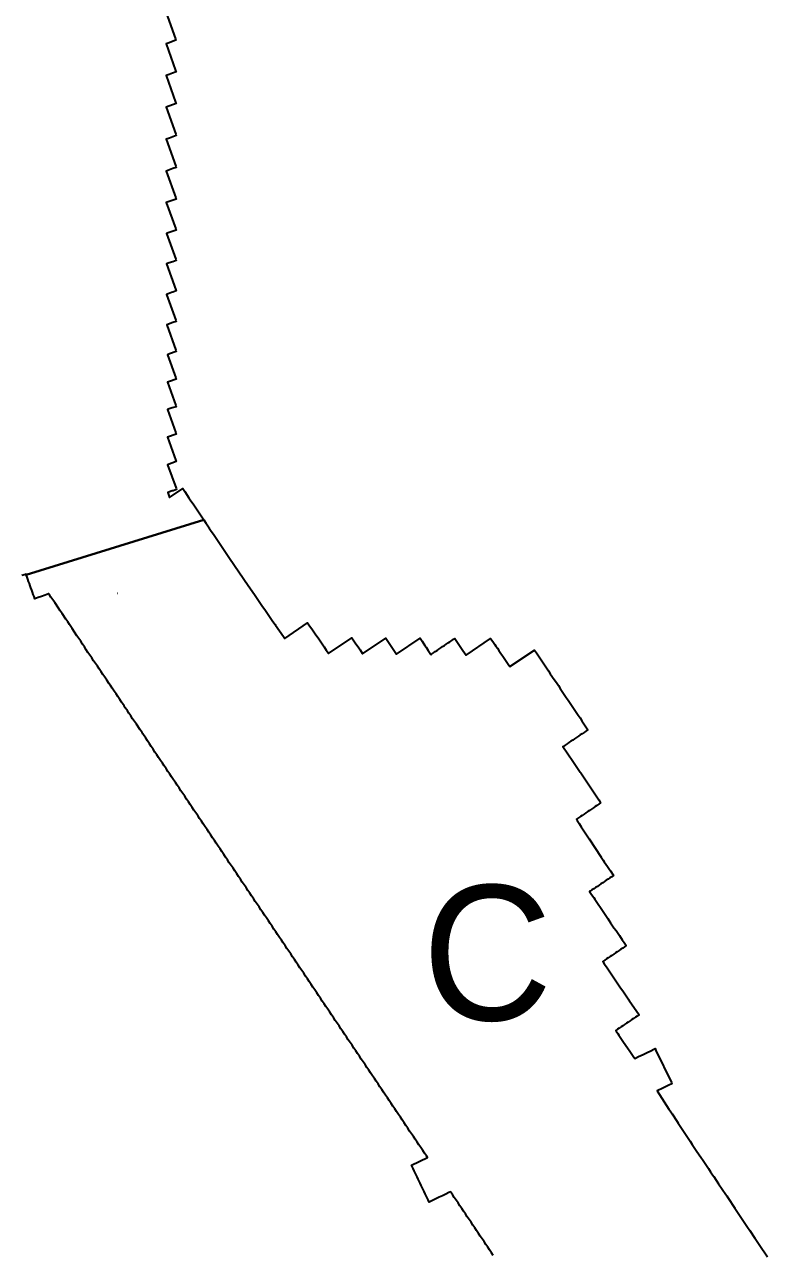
# Model space of a CAD drawing. Extents: x 325010 to 598009, y 7217000 to 7546188.
# Drawn here: x 551166 to 573192, y 7249760 to 7286234 of the extents above; entities that cross this region are included whole.
import ezdxf

# ---------------------------------------------------------------- set-up
doc = ezdxf.new("R2010")
doc.units = 0
doc.layers.add('C', color=7, linetype='Continuous')
doc.layers.add('D', color=7, linetype='Continuous')

msp = doc.modelspace()

# ---------------------------------------------------------------- linework, layer by layer
for p, q in [((553925, 7269377), (553909, 7269380)), ((553912, 7269379), (553912, 7269380)), ((553912, 7269380), (553912, 7269380)), ((553912, 7269380), (553912, 7269379))]:
    msp.add_line(p, q)
at = {"layer": 'C'}
msp.add_lwpolyline([(565065, 7249757), (565010, 7249839), (564955, 7249921), (564900, 7250003), (564845, 7250085), (564790, 7250167), (564734, 7250249), (564679, 7250331), (564624, 7250413), (564569, 7250495), (564514, 7250577), (564459, 7250659), (564404, 7250741), (564349, 7250823), (564293, 7250905), (564238, 7250987), (564183, 7251069), (564128, 7251151), (564073, 7251233), (564018, 7251315), (563963, 7251397), (563907, 7251479), (563852, 7251561), (563797, 7251643), (563795, 7251645), (563750, 7251623), (563653, 7251576), (563555, 7251529), (563458, 7251482), (563361, 7251435), (563263, 7251388), (563166, 7251341), (563136, 7251403), (563106, 7251465), (563076, 7251527), (563046, 7251589), (563016, 7251651), (562986, 7251712), (562956, 7251774), (562926, 7251836), (562896, 7251898), (562866, 7251960), (562836, 7252022), (562806, 7252084), (562776, 7252146), (562746, 7252208), (562716, 7252270), (562687, 7252332), (562657, 7252394), (562638, 7252432), (563112, 7252662), (563080, 7252708), (563025, 7252790), (562970, 7252872), (562915, 7252954), (562860, 7253036), (562805, 7253118), (562750, 7253200), (562695, 7253282), (562639, 7253364), (562584, 7253446), (562529, 7253528), (562474, 7253610), (562419, 7253692), (562364, 7253774), (562309, 7253856), (562253, 7253938), (562198, 7254020), (562143, 7254102), (562088, 7254184), (562033, 7254266), (561978, 7254348), (561923, 7254430), (561868, 7254512), (561812, 7254594), (561757, 7254676), (561702, 7254758), (561647, 7254840), (561592, 7254922), (561537, 7255004), (561482, 7255086), (561426, 7255168), (561371, 7255250), (561316, 7255332), (561261, 7255414), (561206, 7255496), (561151, 7255578), (561096, 7255660), (561041, 7255742), (560985, 7255824), (560930, 7255906), (560875, 7255988), (560820, 7256070), (560765, 7256152), (560710, 7256233), (560655, 7256315), (560599, 7256397), (560544, 7256479), (560489, 7256561), (560434, 7256643), (560379, 7256725), (560324, 7256807), (560269, 7256889), (560213, 7256971), (560158, 7257053), (560103, 7257135), (560048, 7257217), (559993, 7257299), (559938, 7257381), (559883, 7257463), (559828, 7257545), (559772, 7257627), (559717, 7257709), (559662, 7257791), (559607, 7257873), (559552, 7257955), (559497, 7258037), (559442, 7258119), (559386, 7258201), (559331, 7258283), (559276, 7258365), (559221, 7258447), (559166, 7258529), (559111, 7258611), (559056, 7258693), (559001, 7258775), (558945, 7258857), (558890, 7258939), (558835, 7259021), (558780, 7259103), (558725, 7259185), (558670, 7259267), (558615, 7259349), (558559, 7259431), (558504, 7259513), (558449, 7259595), (558394, 7259677), (558339, 7259759), (558284, 7259841), (558229, 7259923), (558174, 7260005), (558118, 7260087), (558063, 7260168), (558008, 7260250), (557953, 7260332), (557898, 7260414), (557843, 7260496), (557788, 7260578), (557732, 7260660), (557677, 7260742), (557622, 7260824), (557567, 7260906), (557512, 7260988), (557457, 7261070), (557402, 7261152), (557347, 7261234), (557291, 7261316), (557236, 7261398), (557181, 7261480), (557126, 7261562), (557071, 7261644), (557016, 7261726), (556961, 7261808), (556905, 7261890), (556850, 7261972), (556795, 7262054), (556740, 7262136), (556685, 7262218), (556630, 7262300), (556575, 7262382), (556520, 7262464), (556464, 7262546), (556409, 7262628), (556354, 7262710), (556299, 7262792), (556244, 7262874), (556189, 7262956), (556134, 7263038), (556078, 7263120), (556023, 7263202), (555968, 7263284), (555913, 7263366), (555858, 7263448), (555803, 7263530), (555748, 7263612), (555692, 7263694), (555637, 7263776), (555582, 7263858), (555527, 7263940), (555472, 7264021), (555417, 7264103), (555362, 7264185), (555307, 7264267), (555251, 7264349), (555196, 7264431), (555141, 7264513), (555086, 7264595), (555031, 7264677), (554976, 7264759), (554921, 7264841), (554865, 7264923), (554814, 7265007), (554759, 7265090), (554677, 7265213), (554649, 7265254), (554595, 7265336), (554483, 7265499), (554428, 7265582), (554369, 7265661), (554317, 7265745), (554262, 7265827), (554217, 7265894), (554194, 7265928), (554152, 7265991), (554118, 7266042), (554071, 7266112), (554042, 7266155), (553987, 7266237), (553932, 7266320), (553877, 7266402), (553823, 7266484), (553767, 7266566), (553711, 7266647), (553674, 7266702), (553601, 7266811), (553542, 7266891), (553487, 7266973), (553432, 7267055), (553379, 7267138), (553324, 7267220), (553269, 7267302), (553214, 7267384), (553159, 7267466), (553101, 7267547), (553046, 7267629), (552991, 7267710), (552939, 7267795), (552885, 7267877), (552831, 7267960), (552776, 7268042), (552719, 7268123), (552575, 7268343), (552556, 7268371), (552502, 7268453), (552446, 7268535), (552391, 7268617), (552282, 7268782), (552225, 7268862), (552171, 7268945), (552059, 7269108), (552005, 7269190), (551948, 7269271), (551893, 7269353), (551883, 7269366), (551874, 7269362), (551773, 7269326), (551672, 7269290), (551571, 7269254), (551470, 7269218), (551447, 7269282), (551424, 7269347), (551401, 7269412), (551378, 7269476), (551354, 7269541), (551331, 7269606), (551308, 7269670), (551285, 7269735), (551262, 7269799), (551239, 7269864), (551216, 7269929), (556484, 7271555), (556553, 7271451), (556583, 7271407), (556641, 7271318), (556643, 7271316), (556703, 7271227), (556763, 7271137), (556823, 7271047), (557245, 7270418), (557793, 7269613), (557979, 7269346), (558040, 7269257), (558100, 7269168), (558162, 7269079), (558224, 7268990), (558285, 7268901), (558347, 7268812), (558409, 7268723), (558470, 7268634), (558531, 7268544), (558593, 7268456), (558608, 7268434), (558840, 7268100), (558878, 7268046), (559557, 7268502), (559619, 7268414), (559681, 7268325), (559743, 7268235), (559805, 7268147), (559867, 7268058), (559928, 7267968), (559990, 7267879), (560051, 7267790), (560112, 7267700), (560173, 7267611), (560182, 7267597), (560869, 7268059), (560931, 7267970), (560992, 7267880), (561053, 7267791), (561113, 7267701), (561175, 7267612), (561189, 7267591), (561875, 7268053), (561937, 7267965), (561997, 7267876), (562058, 7267787), (562077, 7267758), (562197, 7267581), (562891, 7268048), (562951, 7267959), (563032, 7267839), (563072, 7267780), (563132, 7267691), (563192, 7267602), (563215, 7267568), (563233, 7267580), (563287, 7267616), (563342, 7267653), (563397, 7267690), (563451, 7267726), (563505, 7267763), (563560, 7267800), (563614, 7267836), (563669, 7267873), (563723, 7267910), (563778, 7267946), (563832, 7267983), (563887, 7268019), (563921, 7268043), (563982, 7267953), (564043, 7267863), (564104, 7267774), (564165, 7267684), (564259, 7267551), (564984, 7268039), (565046, 7267952), (565108, 7267865), (565144, 7267812), (565186, 7267752), (565230, 7267690), (565291, 7267602), (565350, 7267514), (565410, 7267425), (565469, 7267337), (565528, 7267248), (565555, 7267207), (566288, 7267700), (566347, 7267613), (566406, 7267525), (566465, 7267438), (566523, 7267350), (566580, 7267261), (566638, 7267174), (566697, 7267086), (566755, 7266999), (566873, 7266824), (566935, 7266738), (566994, 7266651), (567049, 7266561), (567107, 7266473), (567165, 7266386), (567223, 7266298), (567282, 7266210), (567400, 7266035), (567459, 7265948), (567578, 7265774), (567636, 7265686), (567694, 7265598), (567752, 7265511), (567810, 7265422), (567867, 7265334), (567811, 7265297), (567754, 7265258), (567698, 7265220), (567642, 7265183), (567586, 7265145), (567530, 7265107), (567474, 7265070), (567418, 7265033), (567363, 7264995), (567307, 7264958), (567252, 7264921), (567196, 7264883), (567141, 7264846), (567130, 7264839), (567419, 7264409), (567539, 7264233), (567639, 7264085), (567659, 7264056), (567719, 7263968), (567778, 7263880), (567838, 7263791), (568014, 7263525), (568072, 7263435), (568130, 7263346), (568189, 7263257), (568247, 7263168), (568193, 7263131), (568139, 7263095), (568085, 7263059), (568031, 7263022), (567976, 7262986), (567921, 7262949), (567867, 7262912), (567812, 7262875), (567757, 7262838), (567702, 7262801), (567647, 7262765), (567592, 7262727), (567536, 7262690), (567530, 7262686), (567555, 7262648), (567612, 7262556), (567672, 7262465), (567729, 7262373), (567787, 7262281), (567846, 7262190), (567905, 7262100), (568265, 7261558), (568326, 7261468), (568355, 7261423), (568447, 7261286), (568507, 7261198), (568536, 7261153), (568627, 7261017), (568574, 7260982), (568521, 7260946), (568468, 7260910), (568414, 7260875), (568361, 7260839), (568308, 7260803), (568255, 7260767), (568202, 7260732), (568149, 7260696), (568096, 7260660), (568043, 7260625), (567990, 7260589), (567937, 7260554), (567920, 7260542), (567920, 7260541), (567980, 7260452), (568041, 7260363), (568070, 7260319), (568342, 7259918), (568443, 7259769), (568463, 7259739), (568492, 7259696), (568543, 7259620), (568583, 7259561), (568643, 7259472), (568704, 7259384), (568766, 7259295), (568805, 7259236), (568887, 7259116), (568948, 7259029), (569008, 7258940), (568954, 7258903), (568901, 7258868), (568848, 7258832), (568794, 7258796), (568741, 7258760), (568687, 7258724), (568634, 7258688), (568581, 7258652), (568527, 7258617), (568474, 7258581), (568421, 7258545), (568368, 7258509), (568314, 7258474), (568310, 7258471), (568356, 7258403), (568417, 7258314), (568477, 7258225), (568538, 7258136), (568599, 7258047), (568659, 7257958), (568720, 7257869), (568780, 7257780), (568840, 7257691), (568901, 7257602), (568962, 7257513), (569022, 7257424), (569082, 7257335), (569096, 7257314), (569385, 7256889), (569332, 7256854), (569278, 7256818), (569225, 7256782), (569171, 7256746), (569118, 7256710), (569064, 7256674), (569011, 7256638), (568957, 7256603), (568904, 7256567), (568851, 7256531), (568798, 7256495), (568745, 7256460), (568693, 7256425), (568706, 7256407), (568758, 7256331), (568788, 7256287), (568808, 7256258), (568910, 7256108), (569062, 7255883), (569092, 7255839), (569112, 7255810), (569214, 7255660), (569260, 7255595), (569277, 7255603), (569374, 7255651), (569443, 7255684), (569510, 7255718), (569568, 7255746), (569665, 7255794), (569692, 7255807), (569859, 7255889), (569887, 7255832), (570345, 7254884), (570362, 7254848), (570265, 7254800), (570168, 7254753), (570071, 7254705), (569942, 7254644), (569921, 7254633), (570269, 7254098), (570304, 7254044), (570363, 7253953), (570513, 7253726), (570542, 7253682), (570602, 7253592), (570661, 7253501), (570782, 7253320), (570842, 7253231), (570901, 7253141), (570961, 7253050), (571020, 7252960), (571081, 7252870), (571233, 7252645), (571263, 7252601), (571283, 7252571), (571384, 7252421), (571445, 7252331), (571505, 7252241), (571565, 7252152), (571601, 7252098), (571746, 7251882), (571961, 7251561), (571988, 7251522), (572021, 7251471), (572229, 7251162), (572626, 7250565), (572649, 7250531), (572667, 7250502), (572823, 7250268), (572828, 7250260), (572888, 7250170), (572949, 7250080), (573009, 7249991), (573131, 7249810), (573192, 7249721)], dxfattribs=at)
at = {"layer": 'D'}
msp.add_lwpolyline([(555355, 7286611), (555640, 7285812), (555654, 7285772), (555519, 7285723), (555451, 7285697), (555361, 7285664), (555643, 7284872), (555657, 7284832), (555555, 7284796), (555452, 7284760), (555362, 7284729), (555644, 7283938), (555658, 7283898), (555362, 7283790), (555648, 7282989), (555661, 7282951), (555561, 7282911), (555459, 7282873), (555366, 7282839), (555650, 7282044), (555664, 7282004), (555562, 7281967), (555461, 7281929), (555368, 7281895), (555651, 7281103), (555665, 7281063), (555420, 7280979), (555369, 7280961), (555648, 7280180), (555661, 7280142), (555508, 7280090), (555457, 7280072), (555374, 7280044), (555647, 7279280), (555660, 7279243), (555558, 7279206), (555457, 7279170), (555376, 7279141), (555648, 7278379), (555662, 7278341), (555560, 7278304), (555526, 7278292), (555378, 7278238), (555650, 7277476), (555664, 7277439), (555562, 7277403), (555562, 7277402), (555382, 7277337), (555651, 7276584), (555664, 7276547), (555461, 7276473), (555405, 7276453), (555651, 7275764), (555663, 7275728), (555460, 7275658), (555404, 7275639), (555650, 7274947), (555663, 7274911), (555546, 7274873), (555457, 7274843), (555404, 7274826), (555651, 7274135), (555664, 7274100), (555405, 7274012), (555652, 7273319), (555665, 7273285), (555408, 7273193), (555658, 7272494), (555670, 7272460), (555569, 7272422), (555543, 7272413), (555414, 7272365), (555465, 7272221), (555858, 7272485), (555918, 7272394), (556038, 7272214), (556099, 7272125), (556160, 7272035), (556220, 7271946), (556281, 7271856), (556342, 7271767), (556402, 7271677), (556462, 7271587), (556484, 7271555), (551216, 7269929), (551209, 7269949), (551189, 7269942), (551088, 7269906)], dxfattribs=at)

# ---------------------------------------------------------------- texts
msp.add_text('C', height=4000).set_placement((562955, 7256728))

doc.saveas('drawing.dxf')
